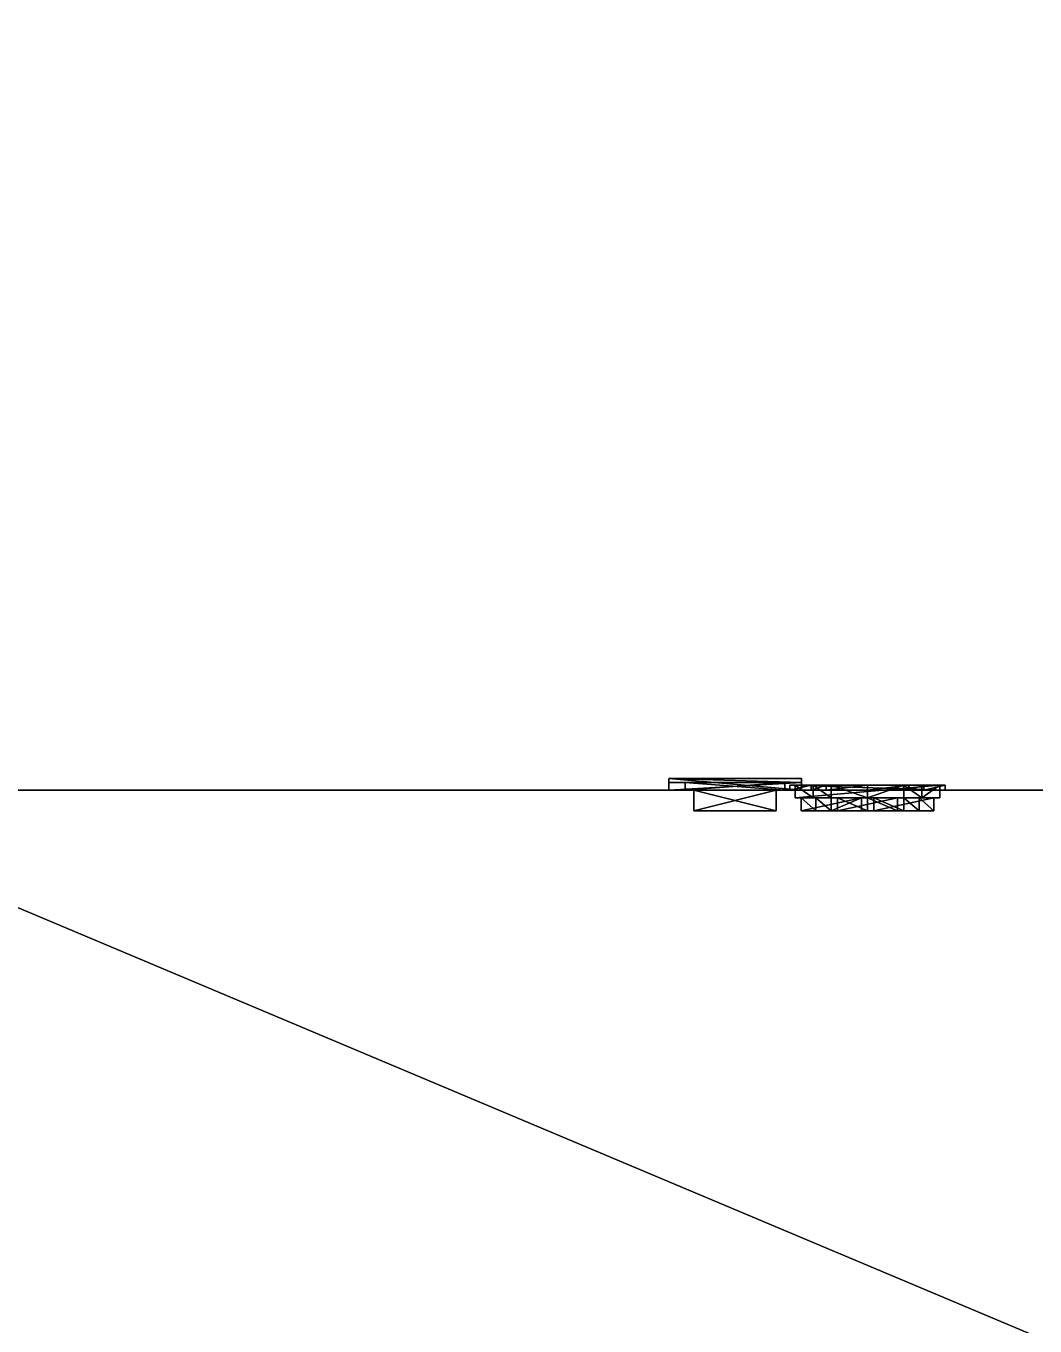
# Model space of a CAD drawing. Header units: metres. Extents: x -124 to 108, y 0 to 201.
# Drawn here: x 72.25 to 76.58, y 5.58 to 11.15 of the extents above; entities that cross this region are included whole.
import ezdxf

# ---------------------------------------------------------------- set-up
doc = ezdxf.new("R2010")
doc.units = ezdxf.units.M
doc.layers.get('0').update_dxf_attribs({"true_color": 0xff5454})

# ---------------------------------------------------------------- blocks, each defined once
blk = doc.blocks.new('window_iii')
for p, q in [((0, 1.1557), (0, 0.0603)), ((0, 1.1557, 0.0333), (0, 0.0603, 0.0333)), ((0, 1.1557), (0, 1.1557, 0.0333)), ((0.5699, 1.1557, 0.0333), (0, 1.1557, 0.0333)), ((0.5699, 1.1557), (0, 1.1557)), ((0.5699, 0.0603, 0.0333), (0.5699, 1.1557, 0.0333)), ((0.5699, 0.0603), (0.5699, 1.1557)), ((0.5699, 1.1557), (0.5699, 1.1557, 0.0333)), ((0.4986, 1.0844, 0.0333), (0.0713, 1.0844, 0.0333)), ((0.0713, 1.0844, 0.0333), (0.0713, 1.0844)), ((0.4986, 1.0844), (0.0713, 1.0844)), ((0.0713, 1.0844, 0.0333), (0.0713, 0.1316, 0.0333)), ((0.0713, 1.0844), (0.0713, 0.1316)), ((0.4986, 1.0844, 0.0333), (0.4986, 1.0844)), ((0.4986, 0.1316), (0.4986, 1.0844)), ((0.1086, 1.0471, -0.0889), (0.1086, 0.6453, -0.0889)), ((0.1086, 1.0471, -0.0889), (0.1086, 1.0471)), ((0.1086, 1.0471), (0.1086, 0.6453)), ((0.4613, 1.0471), (0.1086, 1.0471)), ((0.4613, 1.0471, -0.0889), (0.1086, 1.0471, -0.0889)), ((0.4613, 0.6453), (0.4613, 1.0471)), ((0.4613, 1.0471, -0.0889), (0.4613, 1.0471)), ((0.4613, 0.6453, -0.0889), (0.4613, 1.0471, -0.0889)), ((0.1086, 0.6453, -0.0889), (0.1086, 0.6453)), ((0.1086, 0.6453), (0.4613, 0.6453)), ((0.1086, 0.6453, -0.0889), (0.4613, 0.6453, -0.0889)), ((0.4613, 0.6453, -0.0889), (0.4613, 0.6453)), ((0.1086, 0.5707, -0.0889), (0.1086, 0.1689, -0.0889)), ((0.1086, 0.5707, -0.0889), (0.1086, 0.5707)), ((0.1086, 0.5707), (0.1086, 0.1689)), ((0.4613, 0.5707), (0.1086, 0.5707)), ((0.4613, 0.5707, -0.0889), (0.1086, 0.5707, -0.0889)), ((0.4613, 0.1689), (0.4613, 0.5707)), ((0.4613, 0.1689, -0.0889), (0.4613, 0.5707, -0.0889)), ((0.4613, 0.5707, -0.0889), (0.4613, 0.5707)), ((0.1086, 0.1689, -0.0889), (0.1086, 0.1689)), ((0.1086, 0.1689, -0.0889), (0.4613, 0.1689, -0.0889)), ((0.1086, 0.1689), (0.4613, 0.1689)), ((0.4613, 0.1689, -0.0889), (0.4613, 0.1689)), ((0.0713, 0.1316, 0.0333), (0.4986, 0.1316, 0.0333)), ((0.0713, 0.1316), (0.4986, 0.1316)), ((0.0713, 0.1316, 0.0333), (0.0713, 0.1316)), ((0.4986, 0.1316, 0.0333), (0.4986, 0.1316)), ((0, 0.0603), (0, 0)), ((0, 0.0603, 0.0333), (0, 0, 0.0508)), ((0, 0.0603, 0.0333), (0.5699, 0.0603, 0.0333)), ((0, 0.0603), (0.5699, 0.0603)), ((0.5699, 0.0603, 0.0333), (0.5699, 0, 0.0508)), ((0.5699, 0.0603), (0.5699, 0)), ((0, 0), (0, 0, 0.0508)), ((0, 0, 0.0508), (0.5699, 0, 0.0508)), ((0, 0), (0.5699, 0)), ((0.5699, 0), (0.5699, 0, 0.0508))]:
    blk.add_line(p, q)
at = {"color": 45, "true_color": 0xaa8f5f}
blk.add_line((0.4986, 0.1316, 0.0333), (0.4986, 1.0844, 0.0333), dxfattribs=at)
mesh = blk.add_polyface(dxfattribs=at)
corners = [(0, 0.0603, 0.0333), (0, 0), (0, 0, 0.0508), (0, 0.0603), (0, 1.1557, 0.0333), (0, 1.1557)]
mesh.append_faces([[corners[k] for k in face] for face in [(0, 1, 2), (3, 4, 5)]], dxfattribs={"vtx0": -1, "color": 45})
mesh.append_faces([[corners[k] for k in face] for face in [(1, 0, 3)]], dxfattribs={"vtx0": -1, "vtx1": -1, "color": 45})
mesh.append_faces([[corners[k] for k in face] for face in [(3, 0, 4)]], dxfattribs={"vtx0": -1, "vtx2": -1, "color": 45})
mesh = blk.add_polyface(dxfattribs=at)
corners = [(0, 0.0603, 0.0333), (0.0713, 0.1316, 0.0333), (0, 1.1557, 0.0333), (0.5699, 0.0603, 0.0333), (0.4986, 0.1316, 0.0333), (0.4986, 1.0844, 0.0333), (0.0713, 1.0844, 0.0333), (0.5699, 1.1557, 0.0333)]
mesh.append_faces([[corners[k] for k in face] for face in [(0, 1, 2), (1, 3, 4), (4, 3, 5), (2, 6, 7), (6, 2, 1), (7, 5, 3)]], dxfattribs={"vtx0": -1, "vtx1": -1, "color": 45})
mesh.append_faces([[corners[k] for k in face] for face in [(1, 0, 3), (7, 6, 5)]], dxfattribs={"vtx0": -1, "vtx2": -1, "color": 45})
mesh = blk.add_polyface(dxfattribs=at)
corners = [(0, 1.1557, 0.0333), (0.5699, 1.1557), (0, 1.1557), (0.5699, 1.1557, 0.0333)]
mesh.append_faces([[corners[k] for k in face] for face in [(0, 1, 2), (1, 0, 3)]], dxfattribs={"vtx0": -1, "color": 45})
mesh = blk.add_polyface(dxfattribs=at)
corners = [(0.5699, 0.0603), (0.5699, 0, 0.0508), (0.5699, 0), (0.5699, 0.0603, 0.0333), (0.5699, 1.1557), (0.5699, 1.1557, 0.0333)]
mesh.append_faces([[corners[k] for k in face] for face in [(0, 1, 2), (3, 4, 5)]], dxfattribs={"vtx0": -1, "color": 45})
mesh.append_faces([[corners[k] for k in face] for face in [(1, 0, 3)]], dxfattribs={"vtx0": -1, "vtx1": -1, "color": 45})
mesh.append_faces([[corners[k] for k in face] for face in [(3, 0, 4)]], dxfattribs={"vtx0": -1, "vtx2": -1, "color": 45})
mesh = blk.add_polyface(dxfattribs=at)
corners = [(0.4986, 1.0844, 0.0333), (0.0713, 1.0844), (0.4986, 1.0844), (0.0713, 1.0844, 0.0333)]
mesh.append_faces([[corners[k] for k in face] for face in [(0, 1, 2), (1, 0, 3)]], dxfattribs={"vtx0": -1, "color": 45})
at = {"color": 29, "true_color": 0x423123}
mesh = blk.add_polyface(dxfattribs=at)
corners = [(0.0713, 0.1316), (0.1086, 0.1689), (0.0713, 1.0844), (0.4986, 0.1316), (0.4613, 0.1689), (0.4613, 0.5707), (0.4613, 0.6453), (0.4613, 1.0471), (0.1086, 1.0471), (0.4986, 1.0844), (0.1086, 0.5707), (0.1086, 0.6453)]
mesh.append_faces([[corners[k] for k in face] for face in [(0, 1, 2), (1, 3, 4), (4, 3, 5), (6, 3, 7), (2, 8, 9), (8, 10, 11), (9, 7, 3), (5, 11, 10), (11, 5, 6)]], dxfattribs={"vtx0": -1, "vtx1": -1, "color": 29})
mesh.append_faces([[corners[k] for k in face] for face in [(5, 3, 6), (8, 2, 1)]], dxfattribs={"vtx0": -1, "vtx1": -1, "vtx2": -1, "color": 29})
mesh.append_faces([[corners[k] for k in face] for face in [(1, 0, 3), (8, 1, 10), (9, 8, 7)]], dxfattribs={"vtx0": -1, "vtx2": -1, "color": 29})
at = {"color": 45, "true_color": 0xaa8f5f}
mesh = blk.add_polyface(dxfattribs=at)
corners = [(0.0713, 1.0844), (0.0713, 0.1316, 0.0333), (0.0713, 0.1316), (0.0713, 1.0844, 0.0333)]
mesh.append_faces([[corners[k] for k in face] for face in [(0, 1, 2), (1, 0, 3)]], dxfattribs={"vtx0": -1, "color": 45})
mesh = blk.add_polyface(dxfattribs=at)
corners = [(0.4986, 1.0844, 0.0333), (0.4986, 0.1316), (0.4986, 0.1316, 0.0333), (0.4986, 1.0844)]
mesh.append_faces([[corners[k] for k in face] for face in [(0, 1, 2), (1, 0, 3)]], dxfattribs={"vtx0": -1, "color": 45})
at = {"color": 29, "true_color": 0x423123}
mesh = blk.add_polyface(dxfattribs=at)
corners = [(0.1086, 1.0471, -0.0889), (0.1086, 0.6453), (0.1086, 0.6453, -0.0889), (0.1086, 1.0471)]
mesh.append_faces([[corners[k] for k in face] for face in [(0, 1, 2), (1, 0, 3)]], dxfattribs={"vtx0": -1, "color": 29})
mesh = blk.add_polyface(dxfattribs=at)
corners = [(0.4613, 1.0471), (0.1086, 1.0471, -0.0889), (0.4613, 1.0471, -0.0889), (0.1086, 1.0471)]
mesh.append_faces([[corners[k] for k in face] for face in [(0, 1, 2), (1, 0, 3)]], dxfattribs={"vtx0": -1, "color": 29})
at = {"color": 28, "true_color": 0x130f0a}
mesh = blk.add_polyface(dxfattribs=at)
corners = [(0.4613, 0.6453, -0.0889), (0.1086, 1.0471, -0.0889), (0.1086, 0.6453, -0.0889), (0.4613, 1.0471, -0.0889)]
mesh.append_faces([[corners[k] for k in face] for face in [(0, 1, 2), (1, 0, 3)]], dxfattribs={"vtx0": -1, "color": 28})
at = {"color": 29, "true_color": 0x423123}
mesh = blk.add_polyface(dxfattribs=at)
corners = [(0.4613, 1.0471), (0.4613, 0.6453, -0.0889), (0.4613, 0.6453), (0.4613, 1.0471, -0.0889)]
mesh.append_faces([[corners[k] for k in face] for face in [(0, 1, 2), (1, 0, 3)]], dxfattribs={"vtx0": -1, "color": 29})
mesh = blk.add_polyface(dxfattribs=at)
corners = [(0.1086, 0.6453), (0.4613, 0.6453, -0.0889), (0.1086, 0.6453, -0.0889), (0.4613, 0.6453)]
mesh.append_faces([[corners[k] for k in face] for face in [(0, 1, 2), (1, 0, 3)]], dxfattribs={"vtx0": -1, "color": 29})
mesh = blk.add_polyface(dxfattribs=at)
corners = [(0.1086, 0.5707, -0.0889), (0.1086, 0.1689), (0.1086, 0.1689, -0.0889), (0.1086, 0.5707)]
mesh.append_faces([[corners[k] for k in face] for face in [(0, 1, 2), (1, 0, 3)]], dxfattribs={"vtx0": -1, "color": 29})
mesh = blk.add_polyface(dxfattribs=at)
corners = [(0.4613, 0.5707), (0.1086, 0.5707, -0.0889), (0.4613, 0.5707, -0.0889), (0.1086, 0.5707)]
mesh.append_faces([[corners[k] for k in face] for face in [(0, 1, 2), (1, 0, 3)]], dxfattribs={"vtx0": -1, "color": 29})
at = {"color": 28, "true_color": 0x130f0a}
mesh = blk.add_polyface(dxfattribs=at)
corners = [(0.4613, 0.1689, -0.0889), (0.1086, 0.5707, -0.0889), (0.1086, 0.1689, -0.0889), (0.4613, 0.5707, -0.0889)]
mesh.append_faces([[corners[k] for k in face] for face in [(0, 1, 2), (1, 0, 3)]], dxfattribs={"vtx0": -1, "color": 28})
at = {"color": 29, "true_color": 0x423123}
mesh = blk.add_polyface(dxfattribs=at)
corners = [(0.4613, 0.5707), (0.4613, 0.1689, -0.0889), (0.4613, 0.1689), (0.4613, 0.5707, -0.0889)]
mesh.append_faces([[corners[k] for k in face] for face in [(0, 1, 2), (1, 0, 3)]], dxfattribs={"vtx0": -1, "color": 29})
mesh = blk.add_polyface(dxfattribs=at)
corners = [(0.1086, 0.1689), (0.4613, 0.1689, -0.0889), (0.1086, 0.1689, -0.0889), (0.4613, 0.1689)]
mesh.append_faces([[corners[k] for k in face] for face in [(0, 1, 2), (1, 0, 3)]], dxfattribs={"vtx0": -1, "color": 29})
at = {"color": 45, "true_color": 0xaa8f5f}
mesh = blk.add_polyface(dxfattribs=at)
corners = [(0.0713, 0.1316, 0.0333), (0.4986, 0.1316), (0.0713, 0.1316), (0.4986, 0.1316, 0.0333)]
mesh.append_faces([[corners[k] for k in face] for face in [(0, 1, 2), (1, 0, 3)]], dxfattribs={"vtx0": -1, "color": 45})
mesh = blk.add_polyface(dxfattribs=at)
corners = [(0.5699, 0), (0, 0.0603), (0, 0), (0.5699, 0.0603)]
mesh.append_faces([[corners[k] for k in face] for face in [(0, 1, 2), (1, 0, 3)]], dxfattribs={"vtx0": -1, "color": 45})
mesh = blk.add_polyface(dxfattribs=at)
corners = [(0.5699, 0, 0.0508), (0, 0.0603, 0.0333), (0, 0, 0.0508), (0.5699, 0.0603, 0.0333)]
mesh.append_faces([[corners[k] for k in face] for face in [(0, 1, 2), (1, 0, 3)]], dxfattribs={"vtx0": -1, "color": 45})
mesh = blk.add_polyface(dxfattribs=at)
corners = [(0.5699, 0, 0.0508), (0, 0), (0.5699, 0), (0, 0, 0.0508)]
mesh.append_faces([[corners[k] for k in face] for face in [(0, 1, 2), (1, 0, 3)]], dxfattribs={"vtx0": -1, "color": 45})
blk = doc.blocks.new('window_i')
for p, q in [((0.3326, 1.5005, 0.0217), (0.1553, 1.3478, 0.0217)), ((0.3326, 1.5005), (0.1553, 1.3478)), ((0.1773, 1.3377, 0.0217), (0.3326, 1.4714, 0.0217)), ((0.1773, 1.3377, -0.0332), (0.3326, 1.4714, -0.0332)), ((0.5099, 1.3478, 0.0217), (0.3326, 1.5005, 0.0217)), ((0.5099, 1.3478), (0.3326, 1.5005)), ((0.3326, 1.5005), (0.3326, 1.5005, 0.0217)), ((0.3326, 1.4714, 0.0217), (0.4879, 1.3377, 0.0217)), ((0.3326, 1.4714, 0.0217), (0.3326, 1.4714, -0.0332)), ((0.3326, 1.4714, -0.0332), (0.4879, 1.3377, -0.0332)), ((0.3326, 1.4364, -0.0881), (0.2038, 1.3256, -0.0881)), ((0.3326, 1.4364, -0.0332), (0.2038, 1.3256, -0.0332)), ((0.4614, 1.3256, -0.0332), (0.3326, 1.4364, -0.0332)), ((0.3326, 1.4364, -0.0332), (0.3326, 1.4364, -0.0881)), ((0.4614, 1.3256, -0.0881), (0.3326, 1.4364, -0.0881)), ((0.1553, 1.3478, 0.0217), (0.1553, 1.1242, 0.0217)), ((0.1553, 1.3478), (0.1553, 1.1242)), ((0.1553, 1.3478), (0.1553, 1.3478, 0.0217)), ((0.5099, 1.1242, 0.0217), (0.5099, 1.3478, 0.0217)), ((0.5099, 1.1242), (0.5099, 1.3478)), ((0.5099, 1.3478), (0.5099, 1.3478, 0.0217)), ((0.1773, 1.3377, 0.0217), (0.1773, 1.1022, 0.0217)), ((0.1773, 1.3377, 0.0217), (0.1773, 1.3377, -0.0332)), ((0.1773, 1.3377, -0.0332), (0.1773, 1.1022, -0.0332)), ((0.2038, 1.3256, -0.0881), (0.2038, 1.1287, -0.0881)), ((0.2038, 1.3256, -0.0332), (0.2038, 1.1287, -0.0332)), ((0.2038, 1.3256, -0.0332), (0.2038, 1.3256, -0.0881)), ((0.4614, 1.3256, -0.0332), (0.4614, 1.3256, -0.0881)), ((0.4614, 1.1287, -0.0332), (0.4614, 1.3256, -0.0332)), ((0.4614, 1.1287, -0.0881), (0.4614, 1.3256, -0.0881)), ((0.4879, 1.1022, 0.0217), (0.4879, 1.3377, 0.0217)), ((0.4879, 1.3377, 0.0217), (0.4879, 1.3377, -0.0332)), ((0.4879, 1.1022, -0.0332), (0.4879, 1.3377, -0.0332)), ((0.0905, 1.1242), (0, 1.0337)), ((0.0905, 1.1242, 0.0217), (0, 1.0337, 0.0217)), ((0.0905, 1.1242), (0.0905, 1.1242, 0.0217)), ((0.1553, 1.1242), (0.0905, 1.1242)), ((0.1553, 1.1242, 0.0217), (0.0905, 1.1242, 0.0217)), ((0.1553, 1.1242), (0.1553, 1.1242, 0.0217)), ((0.2038, 1.1287, -0.0332), (0.4614, 1.1287, -0.0332)), ((0.2038, 1.1287, -0.0881), (0.4614, 1.1287, -0.0881)), ((0.2038, 1.1287, -0.0332), (0.2038, 1.1287, -0.0881)), ((0.4614, 1.1287, -0.0332), (0.4614, 1.1287, -0.0881)), ((0.5747, 1.1242, 0.0217), (0.5099, 1.1242, 0.0217)), ((0.5099, 1.1242), (0.5099, 1.1242, 0.0217)), ((0.5747, 1.1242), (0.5099, 1.1242)), ((0.6652, 1.0337, 0.0217), (0.5747, 1.1242, 0.0217)), ((0.5747, 1.1242), (0.5747, 1.1242, 0.0217)), ((0.6652, 1.0337), (0.5747, 1.1242)), ((0.0997, 1.1022, 0.0217), (0.022, 1.0246, 0.0217)), ((0.0997, 1.1022, -0.0332), (0.022, 1.0246, -0.0332)), ((0.1106, 1.0757, -0.0881), (0.0485, 1.0136, -0.0881)), ((0.1106, 1.0757, -0.0332), (0.0485, 1.0136, -0.0332)), ((0.1773, 1.1022, 0.0217), (0.0997, 1.1022, 0.0217)), ((0.1773, 1.1022, -0.0332), (0.0997, 1.1022, -0.0332)), ((0.0997, 1.1022, 0.0217), (0.0997, 1.1022, -0.0332)), ((0.1773, 1.0757, -0.0332), (0.1106, 1.0757, -0.0332)), ((0.1106, 1.0757, -0.0332), (0.1106, 1.0757, -0.0881)), ((0.1773, 1.0757, -0.0881), (0.1106, 1.0757, -0.0881)), ((0.1773, 1.1022, 0.0217), (0.1773, 1.1022, -0.0332)), ((0.1773, 1.0757, -0.0332), (0.1773, 1.0757, -0.0881)), ((0.3061, 1.0757, -0.0881), (0.1773, 1.0757, -0.0881)), ((0.3061, 1.0757, -0.0332), (0.1773, 1.0757, -0.0332)), ((0.3061, 0.1236, -0.0881), (0.3061, 1.0757, -0.0881)), ((0.3061, 1.0757, -0.0332), (0.3061, 1.0757, -0.0881)), ((0.3061, 0.1236, -0.0332), (0.3061, 1.0757, -0.0332)), ((0.3591, 1.0757, -0.0881), (0.3591, 0.1236, -0.0881)), ((0.3591, 1.0757, -0.0332), (0.3591, 1.0757, -0.0881)), ((0.4879, 1.0757, -0.0881), (0.3591, 1.0757, -0.0881)), ((0.4879, 1.0757, -0.0332), (0.3591, 1.0757, -0.0332)), ((0.5656, 1.1022, 0.0217), (0.4879, 1.1022, 0.0217)), ((0.4879, 1.1022, 0.0217), (0.4879, 1.1022, -0.0332)), ((0.5656, 1.1022, -0.0332), (0.4879, 1.1022, -0.0332)), ((0.5546, 1.0757, -0.0881), (0.4879, 1.0757, -0.0881)), ((0.4879, 1.0757, -0.0332), (0.4879, 1.0757, -0.0881)), ((0.5546, 1.0757, -0.0332), (0.4879, 1.0757, -0.0332)), ((0.6167, 1.0136, -0.0332), (0.5546, 1.0757, -0.0332)), ((0.5546, 1.0757, -0.0332), (0.5546, 1.0757, -0.0881)), ((0.6167, 1.0136, -0.0881), (0.5546, 1.0757, -0.0881)), ((0.5656, 1.1022, 0.0217), (0.6432, 1.0246, 0.0217)), ((0.5656, 1.1022, 0.0217), (0.5656, 1.1022, -0.0332)), ((0.5656, 1.1022, -0.0332), (0.6432, 1.0246, -0.0332)), ((0, 1.0337), (0, 1.0337, 0.0217)), ((0, 1.0337, 0.0217), (0, 0, 0.0217)), ((0, 1.0337), (0, 0)), ((0.022, 1.0246, 0.0217), (0.022, 0.0971, 0.0217)), ((0.022, 1.0246, 0.0217), (0.022, 1.0246, -0.0332)), ((0.022, 1.0246, -0.0332), (0.022, 0.0971, -0.0332)), ((0.0485, 1.0136, -0.0881), (0.0485, 0.1236, -0.0881)), ((0.0485, 1.0136, -0.0332), (0.0485, 1.0136, -0.0881)), ((0.0485, 1.0136, -0.0332), (0.0485, 0.1236, -0.0332)), ((0.6167, 1.0136, -0.0332), (0.6167, 1.0136, -0.0881)), ((0.6167, 0.1236, -0.0332), (0.6167, 1.0136, -0.0332)), ((0.6167, 0.1236, -0.0881), (0.6167, 1.0136, -0.0881)), ((0.6432, 0.0971, 0.0217), (0.6432, 1.0246, 0.0217)), ((0.6432, 1.0246, 0.0217), (0.6432, 1.0246, -0.0332)), ((0.6432, 0.0971, -0.0332), (0.6432, 1.0246, -0.0332)), ((0.6652, 0, 0.0217), (0.6652, 1.0337, 0.0217)), ((0.6652, 0), (0.6652, 1.0337)), ((0.6652, 1.0337), (0.6652, 1.0337, 0.0217)), ((0.0485, 0.1236, -0.0881), (0.3061, 0.1236, -0.0881)), ((0.0485, 0.1236, -0.0332), (0.3061, 0.1236, -0.0332)), ((0.0485, 0.1236, -0.0332), (0.0485, 0.1236, -0.0881)), ((0.3061, 0.1236, -0.0332), (0.3061, 0.1236, -0.0881)), ((0.3591, 0.1236, -0.0332), (0.3591, 0.1236, -0.0881)), ((0.3591, 0.1236, -0.0881), (0.6167, 0.1236, -0.0881)), ((0.3591, 0.1236, -0.0332), (0.6167, 0.1236, -0.0332)), ((0.6167, 0.1236, -0.0332), (0.6167, 0.1236, -0.0881)), ((0.022, 0.0971, 0.0217), (0.6432, 0.0971, 0.0217)), ((0.022, 0.0971, 0.0217), (0.022, 0.0971, -0.0332)), ((0.022, 0.0971, -0.0332), (0.6432, 0.0971, -0.0332)), ((0.6432, 0.0971, 0.0217), (0.6432, 0.0971, -0.0332)), ((0, 0, 0.0217), (0.6652, 0, 0.0217)), ((0, 0), (0, 0, 0.0217)), ((0, 0), (0.6652, 0)), ((0.6652, 0), (0.6652, 0, 0.0217))]:
    blk.add_line(p, q)
at = {"color": 29, "true_color": 0x423123}
blk.add_line((0.3591, 1.0757, -0.0332), (0.3591, 0.1236, -0.0332), dxfattribs=at)
at = {"color": 45, "true_color": 0xaa8f5f}
mesh = blk.add_polyface(dxfattribs=at)
corners = [(0, 0, 0.0217), (0.022, 0.0971, 0.0217), (0, 1.0337, 0.0217), (0.6652, 0, 0.0217), (0.6432, 0.0971, 0.0217), (0.6432, 1.0246, 0.0217), (0.4879, 1.1022, 0.0217), (0.5099, 1.1242, 0.0217), (0.4879, 1.3377, 0.0217), (0.5656, 1.1022, 0.0217), (0.5747, 1.1242, 0.0217), (0.6652, 1.0337, 0.0217), (0.022, 1.0246, 0.0217), (0.0905, 1.1242, 0.0217), (0.0997, 1.1022, 0.0217), (0.1553, 1.1242, 0.0217), (0.1773, 1.1022, 0.0217), (0.1553, 1.3478, 0.0217), (0.1773, 1.3377, 0.0217), (0.3326, 1.5005, 0.0217), (0.3326, 1.4714, 0.0217), (0.5099, 1.3478, 0.0217)]
mesh.append_faces([[corners[k] for k in face] for face in [(0, 1, 2), (1, 3, 4), (4, 3, 5), (6, 7, 8), (7, 9, 10), (10, 5, 11), (11, 5, 3), (2, 12, 13), (12, 2, 1), (13, 14, 15), (15, 16, 17), (17, 18, 19), (19, 8, 21), (21, 8, 7)]], dxfattribs={"vtx0": -1, "vtx1": -1, "color": 45})
mesh.append_faces([[corners[k] for k in face] for face in [(1, 0, 3), (7, 6, 9), (10, 9, 5), (13, 12, 14), (15, 14, 16), (17, 16, 18), (19, 18, 20), (19, 20, 8)]], dxfattribs={"vtx0": -1, "vtx2": -1, "color": 45})
at = {"color": 29, "true_color": 0x423123}
mesh = blk.add_polyface(dxfattribs=at)
corners = [(0.0485, 1.0136, -0.0332), (0.0997, 1.1022, -0.0332), (0.022, 1.0246, -0.0332), (0.1106, 1.0757, -0.0332), (0.1773, 1.1022, -0.0332), (0.1773, 1.0757, -0.0332), (0.3061, 1.0757, -0.0332), (0.2038, 1.1287, -0.0332), (0.1773, 1.3377, -0.0332), (0.4614, 1.1287, -0.0332), (0.3591, 1.0757, -0.0332), (0.3591, 0.1236, -0.0332), (0.4879, 1.0757, -0.0332), (0.4614, 1.3256, -0.0332), (0.022, 0.0971, -0.0332), (0.0485, 0.1236, -0.0332), (0.6432, 0.0971, -0.0332), (0.3061, 0.1236, -0.0332), (0.6167, 0.1236, -0.0332), (0.6167, 1.0136, -0.0332), (0.5546, 1.0757, -0.0332), (0.4879, 1.1022, -0.0332), (0.5656, 1.1022, -0.0332), (0.6432, 1.0246, -0.0332), (0.2038, 1.3256, -0.0332), (0.3326, 1.4714, -0.0332), (0.3326, 1.4364, -0.0332), (0.4879, 1.3377, -0.0332)]
mesh.append_faces([[corners[k] for k in face] for face in [(1, 3, 4), (4, 7, 8), (7, 6, 9), (10, 6, 11), (9, 12, 13), (14, 15, 2), (15, 16, 17), (17, 11, 6), (11, 16, 18), (18, 16, 19), (20, 21, 12), (21, 20, 22), (22, 19, 23), (23, 19, 16), (8, 24, 25), (24, 8, 7), (25, 13, 27), (27, 12, 21)]], dxfattribs={"vtx0": -1, "vtx1": -1, "color": 29})
mesh.append_faces([[corners[k] for k in face] for face in [(4, 6, 7), (9, 6, 10), (17, 16, 11), (27, 13, 12)]], dxfattribs={"vtx0": -1, "vtx1": -1, "vtx2": -1, "color": 29})
mesh.append_faces([[corners[k] for k in face] for face in [(0, 1, 2), (1, 0, 3), (4, 3, 5), (4, 5, 6), (9, 10, 12), (15, 14, 16), (2, 15, 0), (22, 20, 19), (25, 24, 26), (25, 26, 13)]], dxfattribs={"vtx0": -1, "vtx2": -1, "color": 29})
at = {"color": 45, "true_color": 0xaa8f5f}
mesh = blk.add_polyface(dxfattribs=at)
corners = [(0.1553, 1.3478, 0.0217), (0.3326, 1.5005), (0.1553, 1.3478), (0.3326, 1.5005, 0.0217)]
mesh.append_faces([[corners[k] for k in face] for face in [(0, 1, 2), (1, 0, 3)]], dxfattribs={"vtx0": -1, "color": 45})
mesh = blk.add_polyface(dxfattribs=at)
corners = [(0.3326, 1.4714, -0.0332), (0.1773, 1.3377, 0.0217), (0.1773, 1.3377, -0.0332), (0.3326, 1.4714, 0.0217)]
mesh.append_faces([[corners[k] for k in face] for face in [(0, 1, 2), (1, 0, 3)]], dxfattribs={"vtx0": -1, "color": 45})
mesh = blk.add_polyface(dxfattribs=at)
corners = [(0.3326, 1.5005, 0.0217), (0.5099, 1.3478), (0.3326, 1.5005), (0.5099, 1.3478, 0.0217)]
mesh.append_faces([[corners[k] for k in face] for face in [(0, 1, 2), (1, 0, 3)]], dxfattribs={"vtx0": -1, "color": 45})
mesh = blk.add_polyface(dxfattribs=at)
corners = [(0.4879, 1.3377, 0.0217), (0.3326, 1.4714, -0.0332), (0.4879, 1.3377, -0.0332), (0.3326, 1.4714, 0.0217)]
mesh.append_faces([[corners[k] for k in face] for face in [(0, 1, 2), (1, 0, 3)]], dxfattribs={"vtx0": -1, "color": 45})
at = {"color": 28, "true_color": 0x130f0a}
mesh = blk.add_polyface(dxfattribs=at)
corners = [(0.4614, 1.1287, -0.0881), (0.2038, 1.3256, -0.0881), (0.2038, 1.1287, -0.0881), (0.3326, 1.4364, -0.0881), (0.4614, 1.3256, -0.0881)]
mesh.append_faces([[corners[k] for k in face] for face in [(0, 1, 2), (3, 0, 4)]], dxfattribs={"vtx0": -1, "color": 28})
mesh.append_faces([[corners[k] for k in face] for face in [(1, 0, 3)]], dxfattribs={"vtx0": -1, "vtx1": -1, "color": 28})
at = {"color": 29, "true_color": 0x423123}
mesh = blk.add_polyface(dxfattribs=at)
corners = [(0.3326, 1.4364, -0.0332), (0.2038, 1.3256, -0.0881), (0.3326, 1.4364, -0.0881), (0.2038, 1.3256, -0.0332)]
mesh.append_faces([[corners[k] for k in face] for face in [(0, 1, 2), (1, 0, 3)]], dxfattribs={"vtx0": -1, "color": 29})
mesh = blk.add_polyface(dxfattribs=at)
corners = [(0.4614, 1.3256, -0.0332), (0.3326, 1.4364, -0.0881), (0.4614, 1.3256, -0.0881), (0.3326, 1.4364, -0.0332)]
mesh.append_faces([[corners[k] for k in face] for face in [(0, 1, 2), (1, 0, 3)]], dxfattribs={"vtx0": -1, "color": 29})
at = {"color": 45, "true_color": 0xaa8f5f}
mesh = blk.add_polyface(dxfattribs=at)
corners = [(0.1553, 1.3478, 0.0217), (0.1553, 1.1242), (0.1553, 1.1242, 0.0217), (0.1553, 1.3478)]
mesh.append_faces([[corners[k] for k in face] for face in [(0, 1, 2), (1, 0, 3)]], dxfattribs={"vtx0": -1, "color": 45})
mesh = blk.add_polyface(dxfattribs=at)
corners = [(0.5099, 1.3478), (0.5099, 1.1242, 0.0217), (0.5099, 1.1242), (0.5099, 1.3478, 0.0217)]
mesh.append_faces([[corners[k] for k in face] for face in [(0, 1, 2), (1, 0, 3)]], dxfattribs={"vtx0": -1, "color": 45})
mesh = blk.add_polyface(dxfattribs=at)
corners = [(0.1773, 1.3377, -0.0332), (0.1773, 1.1022, 0.0217), (0.1773, 1.1022, -0.0332), (0.1773, 1.3377, 0.0217)]
mesh.append_faces([[corners[k] for k in face] for face in [(0, 1, 2), (1, 0, 3)]], dxfattribs={"vtx0": -1, "color": 45})
at = {"color": 29, "true_color": 0x423123}
mesh = blk.add_polyface(dxfattribs=at)
corners = [(0.2038, 1.3256, -0.0881), (0.2038, 1.1287, -0.0332), (0.2038, 1.1287, -0.0881), (0.2038, 1.3256, -0.0332)]
mesh.append_faces([[corners[k] for k in face] for face in [(0, 1, 2), (1, 0, 3)]], dxfattribs={"vtx0": -1, "color": 29})
mesh = blk.add_polyface(dxfattribs=at)
corners = [(0.4614, 1.3256, -0.0332), (0.4614, 1.1287, -0.0881), (0.4614, 1.1287, -0.0332), (0.4614, 1.3256, -0.0881)]
mesh.append_faces([[corners[k] for k in face] for face in [(0, 1, 2), (1, 0, 3)]], dxfattribs={"vtx0": -1, "color": 29})
at = {"color": 45, "true_color": 0xaa8f5f}
mesh = blk.add_polyface(dxfattribs=at)
corners = [(0.4879, 1.3377, 0.0217), (0.4879, 1.1022, -0.0332), (0.4879, 1.1022, 0.0217), (0.4879, 1.3377, -0.0332)]
mesh.append_faces([[corners[k] for k in face] for face in [(0, 1, 2), (1, 0, 3)]], dxfattribs={"vtx0": -1, "color": 45})
mesh = blk.add_polyface(dxfattribs=at)
corners = [(0, 1.0337, 0.0217), (0.0905, 1.1242), (0, 1.0337), (0.0905, 1.1242, 0.0217)]
mesh.append_faces([[corners[k] for k in face] for face in [(0, 1, 2), (1, 0, 3)]], dxfattribs={"vtx0": -1, "color": 45})
mesh = blk.add_polyface(dxfattribs=at)
corners = [(0.0905, 1.1242, 0.0217), (0.1553, 1.1242), (0.0905, 1.1242), (0.1553, 1.1242, 0.0217)]
mesh.append_faces([[corners[k] for k in face] for face in [(0, 1, 2), (1, 0, 3)]], dxfattribs={"vtx0": -1, "color": 45})
at = {"color": 29, "true_color": 0x423123}
mesh = blk.add_polyface(dxfattribs=at)
corners = [(0.2038, 1.1287, -0.0332), (0.4614, 1.1287, -0.0881), (0.2038, 1.1287, -0.0881), (0.4614, 1.1287, -0.0332)]
mesh.append_faces([[corners[k] for k in face] for face in [(0, 1, 2), (1, 0, 3)]], dxfattribs={"vtx0": -1, "color": 29})
at = {"color": 45, "true_color": 0xaa8f5f}
mesh = blk.add_polyface(dxfattribs=at)
corners = [(0.5099, 1.1242, 0.0217), (0.5747, 1.1242), (0.5099, 1.1242), (0.5747, 1.1242, 0.0217)]
mesh.append_faces([[corners[k] for k in face] for face in [(0, 1, 2), (1, 0, 3)]], dxfattribs={"vtx0": -1, "color": 45})
mesh = blk.add_polyface(dxfattribs=at)
corners = [(0.5747, 1.1242, 0.0217), (0.6652, 1.0337), (0.5747, 1.1242), (0.6652, 1.0337, 0.0217)]
mesh.append_faces([[corners[k] for k in face] for face in [(0, 1, 2), (1, 0, 3)]], dxfattribs={"vtx0": -1, "color": 45})
mesh = blk.add_polyface(dxfattribs=at)
corners = [(0.0997, 1.1022, -0.0332), (0.022, 1.0246, 0.0217), (0.022, 1.0246, -0.0332), (0.0997, 1.1022, 0.0217)]
mesh.append_faces([[corners[k] for k in face] for face in [(0, 1, 2), (1, 0, 3)]], dxfattribs={"vtx0": -1, "color": 45})
at = {"color": 28, "true_color": 0x130f0a}
mesh = blk.add_polyface(dxfattribs=at)
corners = [(0.3061, 0.1236, -0.0881), (0.0485, 1.0136, -0.0881), (0.0485, 0.1236, -0.0881), (0.1106, 1.0757, -0.0881), (0.1773, 1.0757, -0.0881), (0.3061, 1.0757, -0.0881)]
mesh.append_faces([[corners[k] for k in face] for face in [(0, 1, 2), (4, 0, 5)]], dxfattribs={"vtx0": -1, "color": 28})
mesh.append_faces([[corners[k] for k in face] for face in [(1, 0, 3), (3, 0, 4)]], dxfattribs={"vtx0": -1, "vtx1": -1, "color": 28})
at = {"color": 29, "true_color": 0x423123}
mesh = blk.add_polyface(dxfattribs=at)
corners = [(0.1106, 1.0757, -0.0332), (0.0485, 1.0136, -0.0881), (0.1106, 1.0757, -0.0881), (0.0485, 1.0136, -0.0332)]
mesh.append_faces([[corners[k] for k in face] for face in [(0, 1, 2), (1, 0, 3)]], dxfattribs={"vtx0": -1, "color": 29})
at = {"color": 45, "true_color": 0xaa8f5f}
mesh = blk.add_polyface(dxfattribs=at)
corners = [(0.1773, 1.1022, 0.0217), (0.0997, 1.1022, -0.0332), (0.1773, 1.1022, -0.0332), (0.0997, 1.1022, 0.0217)]
mesh.append_faces([[corners[k] for k in face] for face in [(0, 1, 2), (1, 0, 3)]], dxfattribs={"vtx0": -1, "color": 45})
at = {"color": 29, "true_color": 0x423123}
mesh = blk.add_polyface(dxfattribs=at)
corners = [(0.1773, 1.0757, -0.0332), (0.1106, 1.0757, -0.0881), (0.1773, 1.0757, -0.0881), (0.1106, 1.0757, -0.0332)]
mesh.append_faces([[corners[k] for k in face] for face in [(0, 1, 2), (1, 0, 3)]], dxfattribs={"vtx0": -1, "color": 29})
mesh = blk.add_polyface(dxfattribs=at)
corners = [(0.3061, 1.0757, -0.0332), (0.1773, 1.0757, -0.0881), (0.3061, 1.0757, -0.0881), (0.1773, 1.0757, -0.0332)]
mesh.append_faces([[corners[k] for k in face] for face in [(0, 1, 2), (1, 0, 3)]], dxfattribs={"vtx0": -1, "color": 29})
mesh = blk.add_polyface(dxfattribs=at)
corners = [(0.3061, 1.0757, -0.0332), (0.3061, 0.1236, -0.0881), (0.3061, 0.1236, -0.0332), (0.3061, 1.0757, -0.0881)]
mesh.append_faces([[corners[k] for k in face] for face in [(0, 1, 2), (1, 0, 3)]], dxfattribs={"vtx0": -1, "color": 29})
mesh = blk.add_polyface(dxfattribs=at)
corners = [(0.3591, 1.0757, -0.0881), (0.3591, 0.1236, -0.0332), (0.3591, 0.1236, -0.0881), (0.3591, 1.0757, -0.0332)]
mesh.append_faces([[corners[k] for k in face] for face in [(0, 1, 2), (1, 0, 3)]], dxfattribs={"vtx0": -1, "color": 29})
at = {"color": 28, "true_color": 0x130f0a}
mesh = blk.add_polyface(dxfattribs=at)
corners = [(0.6167, 0.1236, -0.0881), (0.3591, 1.0757, -0.0881), (0.3591, 0.1236, -0.0881), (0.4879, 1.0757, -0.0881), (0.5546, 1.0757, -0.0881), (0.6167, 1.0136, -0.0881)]
mesh.append_faces([[corners[k] for k in face] for face in [(0, 1, 2), (4, 0, 5)]], dxfattribs={"vtx0": -1, "color": 28})
mesh.append_faces([[corners[k] for k in face] for face in [(1, 0, 3), (3, 0, 4)]], dxfattribs={"vtx0": -1, "vtx1": -1, "color": 28})
at = {"color": 29, "true_color": 0x423123}
mesh = blk.add_polyface(dxfattribs=at)
corners = [(0.4879, 1.0757, -0.0881), (0.3591, 1.0757, -0.0332), (0.3591, 1.0757, -0.0881), (0.4879, 1.0757, -0.0332)]
mesh.append_faces([[corners[k] for k in face] for face in [(0, 1, 2), (1, 0, 3)]], dxfattribs={"vtx0": -1, "color": 29})
at = {"color": 45, "true_color": 0xaa8f5f}
mesh = blk.add_polyface(dxfattribs=at)
corners = [(0.5656, 1.1022, 0.0217), (0.4879, 1.1022, -0.0332), (0.5656, 1.1022, -0.0332), (0.4879, 1.1022, 0.0217)]
mesh.append_faces([[corners[k] for k in face] for face in [(0, 1, 2), (1, 0, 3)]], dxfattribs={"vtx0": -1, "color": 45})
at = {"color": 29, "true_color": 0x423123}
mesh = blk.add_polyface(dxfattribs=at)
corners = [(0.5546, 1.0757, -0.0332), (0.4879, 1.0757, -0.0881), (0.5546, 1.0757, -0.0881), (0.4879, 1.0757, -0.0332)]
mesh.append_faces([[corners[k] for k in face] for face in [(0, 1, 2), (1, 0, 3)]], dxfattribs={"vtx0": -1, "color": 29})
mesh = blk.add_polyface(dxfattribs=at)
corners = [(0.6167, 1.0136, -0.0332), (0.5546, 1.0757, -0.0881), (0.6167, 1.0136, -0.0881), (0.5546, 1.0757, -0.0332)]
mesh.append_faces([[corners[k] for k in face] for face in [(0, 1, 2), (1, 0, 3)]], dxfattribs={"vtx0": -1, "color": 29})
at = {"color": 45, "true_color": 0xaa8f5f}
mesh = blk.add_polyface(dxfattribs=at)
corners = [(0.6432, 1.0246, 0.0217), (0.5656, 1.1022, -0.0332), (0.6432, 1.0246, -0.0332), (0.5656, 1.1022, 0.0217)]
mesh.append_faces([[corners[k] for k in face] for face in [(0, 1, 2), (1, 0, 3)]], dxfattribs={"vtx0": -1, "color": 45})
mesh = blk.add_polyface(dxfattribs=at)
corners = [(0, 1.0337, 0.0217), (0, 0), (0, 0, 0.0217), (0, 1.0337)]
mesh.append_faces([[corners[k] for k in face] for face in [(0, 1, 2), (1, 0, 3)]], dxfattribs={"vtx0": -1, "color": 45})
mesh = blk.add_polyface(dxfattribs=at)
corners = [(0.022, 1.0246, -0.0332), (0.022, 0.0971, 0.0217), (0.022, 0.0971, -0.0332), (0.022, 1.0246, 0.0217)]
mesh.append_faces([[corners[k] for k in face] for face in [(0, 1, 2), (1, 0, 3)]], dxfattribs={"vtx0": -1, "color": 45})
at = {"color": 29, "true_color": 0x423123}
mesh = blk.add_polyface(dxfattribs=at)
corners = [(0.0485, 1.0136, -0.0881), (0.0485, 0.1236, -0.0332), (0.0485, 0.1236, -0.0881), (0.0485, 1.0136, -0.0332)]
mesh.append_faces([[corners[k] for k in face] for face in [(0, 1, 2), (1, 0, 3)]], dxfattribs={"vtx0": -1, "color": 29})
mesh = blk.add_polyface(dxfattribs=at)
corners = [(0.6167, 1.0136, -0.0332), (0.6167, 0.1236, -0.0881), (0.6167, 0.1236, -0.0332), (0.6167, 1.0136, -0.0881)]
mesh.append_faces([[corners[k] for k in face] for face in [(0, 1, 2), (1, 0, 3)]], dxfattribs={"vtx0": -1, "color": 29})
at = {"color": 45, "true_color": 0xaa8f5f}
mesh = blk.add_polyface(dxfattribs=at)
corners = [(0.6432, 1.0246, 0.0217), (0.6432, 0.0971, -0.0332), (0.6432, 0.0971, 0.0217), (0.6432, 1.0246, -0.0332)]
mesh.append_faces([[corners[k] for k in face] for face in [(0, 1, 2), (1, 0, 3)]], dxfattribs={"vtx0": -1, "color": 45})
mesh = blk.add_polyface(dxfattribs=at)
corners = [(0.6652, 1.0337), (0.6652, 0, 0.0217), (0.6652, 0), (0.6652, 1.0337, 0.0217)]
mesh.append_faces([[corners[k] for k in face] for face in [(0, 1, 2), (1, 0, 3)]], dxfattribs={"vtx0": -1, "color": 45})
at = {"color": 29, "true_color": 0x423123}
mesh = blk.add_polyface(dxfattribs=at)
corners = [(0.0485, 0.1236, -0.0332), (0.3061, 0.1236, -0.0881), (0.0485, 0.1236, -0.0881), (0.3061, 0.1236, -0.0332)]
mesh.append_faces([[corners[k] for k in face] for face in [(0, 1, 2), (1, 0, 3)]], dxfattribs={"vtx0": -1, "color": 29})
mesh = blk.add_polyface(dxfattribs=at)
corners = [(0.3591, 0.1236, -0.0332), (0.6167, 0.1236, -0.0881), (0.3591, 0.1236, -0.0881), (0.6167, 0.1236, -0.0332)]
mesh.append_faces([[corners[k] for k in face] for face in [(0, 1, 2), (1, 0, 3)]], dxfattribs={"vtx0": -1, "color": 29})
at = {"color": 45, "true_color": 0xaa8f5f}
mesh = blk.add_polyface(dxfattribs=at)
corners = [(0.022, 0.0971, 0.0217), (0.6432, 0.0971, -0.0332), (0.022, 0.0971, -0.0332), (0.6432, 0.0971, 0.0217)]
mesh.append_faces([[corners[k] for k in face] for face in [(0, 1, 2), (1, 0, 3)]], dxfattribs={"vtx0": -1, "color": 45})
mesh = blk.add_polyface(dxfattribs=at)
corners = [(0.6652, 0, 0.0217), (0, 0), (0.6652, 0), (0, 0, 0.0217)]
mesh.append_faces([[corners[k] for k in face] for face in [(0, 1, 2), (1, 0, 3)]], dxfattribs={"vtx0": -1, "color": 45})
blk = doc.blocks.new('Component_1')
for p, q in [((71.0143, 7.874), (89.7246, 7.874)), ((71.0143, 7.874, 11.5681), (89.7246, 7.874, 11.5681))]:
    blk.add_line(p, q)
at = {"extrusion": (0, 1, 0)}
for name, p in [('window_iii', (-75.5752, 6.9489, 7.874)), ('window_i', (-76.191, 1.2208, 7.874))]:
    blk.add_blockref(name, p, dxfattribs=at)
mesh = blk.add_polyface()
corners = [(98.8638, 30.9094), (89.7246, 8.9741), (87.5479, 30.9094), (96.8166, 14.0938), (98.4961, 14.0938), (98.4961, 12.4142), (96.8166, 12.4142), (101.2657, 8.9741), (98.8638, 23.1046), (101.2657, 23.1046), (-20.4883, 200.884), (-36.2436, 166.56), (-36.2436, 200.884), (-62.7983, 120.0462), (-62.7983, 166.56), (-62.7983, 96.8369), (-62.7983, 69.0721), (28.0829, 69.0721), (-20.4883, 166.56), (4.4317, 132.3), (4.4317, 166.56), (28.0829, 132.3), (28.0829, 88.4306), (52.9352, 88.4306), (28.0829, 66.4607), (35.9315, 66.4607), (35.9315, 59.9298), (58.5118, 70.2663), (71.2137, 59.9298), (58.5118, 82.925), (78.994, 70.2663), (71.2137, 47.1726), (86.7108, 98.9359), (52.9352, 98.9359), (78.994, 82.925), (35.9315, 45.5423), (35.9315, 47.1726), (35.9315, 32.3853), (35.9315, 12.8996), (56.2283, 30.6197), (71.0143, 30.6197), (71.0143, 7.874), (89.7246, 7.874), (86.7108, 60.8021), (87.5479, 60.8021), (29.1243, 8.345), (29.1243, 12.8996), (56.2283, 8.345), (30.8642, 32.3853), (30.8642, 45.5423), (-93.4757, 160.2962), (-109.8283, 96.8369), (-109.8283, 160.2962), (-93.4757, 120.0462)]
mesh.append_faces([[corners[k] for k in face] for face in [(7, 8, 9), (10, 11, 12), (11, 13, 14), (19, 18, 20), (32, 23, 33), (31, 35, 36), (2, 43, 44), (38, 45, 46), (35, 48, 49), (50, 51, 52)]], dxfattribs={"vtx0": -1})
mesh.append_faces([[corners[k] for k in face] for face in [(0, 1, 2), (3, 0, 4), (4, 0, 5), (1, 6, 7), (6, 1, 3), (8, 5, 0), (15, 11, 16), (16, 11, 17), (18, 11, 10), (17, 23, 24), (24, 23, 25), (25, 23, 26), (26, 27, 28), (27, 23, 29), (28, 30, 31), (29, 32, 34), (34, 32, 30), (37, 31, 38), (39, 31, 40), (40, 31, 41), (41, 31, 42), (43, 30, 32), (42, 2, 1), (45, 38, 47), (47, 38, 39), (48, 35, 37), (51, 53, 15)]], dxfattribs={"vtx0": -1, "vtx1": -1})
mesh.append_faces([[corners[k] for k in face] for face in [(1, 0, 3), (7, 5, 8), (13, 11, 15), (17, 11, 18), (17, 18, 19), (26, 23, 27), (23, 32, 29), (35, 31, 37), (38, 31, 39), (42, 31, 30), (42, 30, 2), (2, 30, 43)]], dxfattribs={"vtx0": -1, "vtx1": -1, "vtx2": -1})
mesh.append_faces([[corners[k] for k in face] for face in [(7, 6, 5), (17, 19, 21), (17, 21, 22), (17, 22, 23), (28, 27, 30), (51, 50, 53), (15, 53, 13)]], dxfattribs={"vtx0": -1, "vtx2": -1})
mesh = blk.add_polyface()
corners = [(71.0143, 7.874, 11.5681), (65.5025, 0, 11.5681), (65.5025, 7.874, 11.5681), (89.7246, 0, 11.5681), (89.7246, 7.874, 11.5681)]
mesh.append_faces([[corners[k] for k in face] for face in [(0, 1, 2), (3, 0, 4)]], dxfattribs={"vtx0": -1})
mesh.append_faces([[corners[k] for k in face] for face in [(1, 0, 3)]], dxfattribs={"vtx0": -1, "vtx1": -1})
mesh = blk.add_polyface()
corners = [(75.6811, 7.874, 2.5686), (75.6164, 7.874, 2.3451), (75.6811, 7.874, 2.3451), (81.4602, 7.874, 2.3407), (79.4756, 7.874), (81.4602, 7.874), (79.4756, 7.874, 1.962), (79.4756, 7.874, 2.0383), (78.6979, 7.874, 2.0383), (76.191, 7.874, 2.2545), (76.1005, 7.874, 2.3451), (81.9136, 7.874, 2.5783), (76.0357, 7.874, 2.3451), (76.0357, 7.874, 2.5686), (75.8584, 7.874, 2.7213), (83.3405, 7.874, 2.3407), (83.2061, 7.874), (83.3405, 7.874), (83.2061, 7.874, 2.3407), (83.794, 7.874, 2.5783), (82.7527, 7.874, 2.5783), (87.5013, 7.874, 2.3257), (85.0865, 7.874), (87.2727, 7.874), (85.0865, 7.874, 2.3407), (78.6979, 7.874), (76.191, 7.874, 1.2208), (71.0143, 7.874), (78.6979, 7.874, 1.962), (75.5752, 7.874, 7.0092), (81.0814, 7.874, 7.3808), (75.5752, 7.874, 8.1046), (81.6513, 7.874, 7.3808), (81.0814, 7.874, 7.4411), (81.0814, 7.874, 8.5365), (75.0053, 7.874, 8.1046), (81.6513, 7.874, 7.4411), (86.1186, 7.874, 7.5582), (81.6513, 7.874, 8.5365), (86.6885, 7.874, 7.5582), (86.1186, 7.874, 7.6185), (86.1186, 7.874, 8.7139), (89.7246, 7.874, 8.5138), (88.403, 7.874), (89.7246, 7.874), (88.1744, 7.874, 2.3257), (84.633, 7.874, 2.5783), (75.5752, 7.874, 6.9489), (86.6885, 7.874, 7.6185), (86.6885, 7.874, 8.7139), (89.7246, 7.874, 11.5681), (75.5258, 7.874, 1.2208), (71.0143, 7.874, 11.5681), (75.5258, 7.874, 2.2545), (75.0053, 7.874, 6.9489), (75.0053, 7.874, 7.0092)]
mesh.append_faces([[corners[k] for k in face] for face in [(0, 1, 2), (3, 4, 5), (15, 16, 17), (21, 22, 23), (42, 43, 44)]], dxfattribs={"vtx0": -1})
mesh.append_faces([[corners[k] for k in face] for face in [(4, 3, 6), (6, 3, 7), (7, 3, 8), (9, 3, 10), (10, 11, 12), (12, 11, 13), (13, 11, 14), (16, 15, 18), (18, 19, 20), (22, 21, 24), (25, 26, 27), (26, 28, 9), (29, 30, 31), (30, 29, 32), (31, 34, 35), (36, 37, 38), (37, 36, 39), (38, 41, 34), (43, 42, 45), (45, 42, 21), (24, 42, 46), (46, 42, 19), (20, 42, 11), (47, 39, 29), (32, 39, 36), (39, 42, 48), (48, 42, 49), (49, 50, 41), (27, 51, 52), (51, 27, 26), (54, 14, 47), (52, 41, 50)]], dxfattribs={"vtx0": -1, "vtx1": -1})
mesh.append_faces([[corners[k] for k in face] for face in [(8, 3, 9), (21, 42, 24), (19, 42, 20), (11, 42, 14), (14, 42, 39), (14, 39, 47), (29, 39, 32), (52, 1, 0), (52, 14, 54), (52, 35, 34), (52, 34, 41)]], dxfattribs={"vtx0": -1, "vtx1": -1, "vtx2": -1})
mesh.append_faces([[corners[k] for k in face] for face in [(10, 3, 11), (18, 15, 19), (26, 25, 28), (9, 28, 8), (31, 30, 33), (31, 33, 34), (38, 37, 40), (38, 40, 41), (49, 42, 50), (52, 51, 53), (52, 53, 1), (52, 0, 14), (52, 54, 55), (52, 55, 35)]], dxfattribs={"vtx0": -1, "vtx2": -1})

msp = doc.modelspace()

# ---------------------------------------------------------------- block references
msp.add_blockref('Component_1', (0, 0))

doc.saveas('drawing.dxf')
